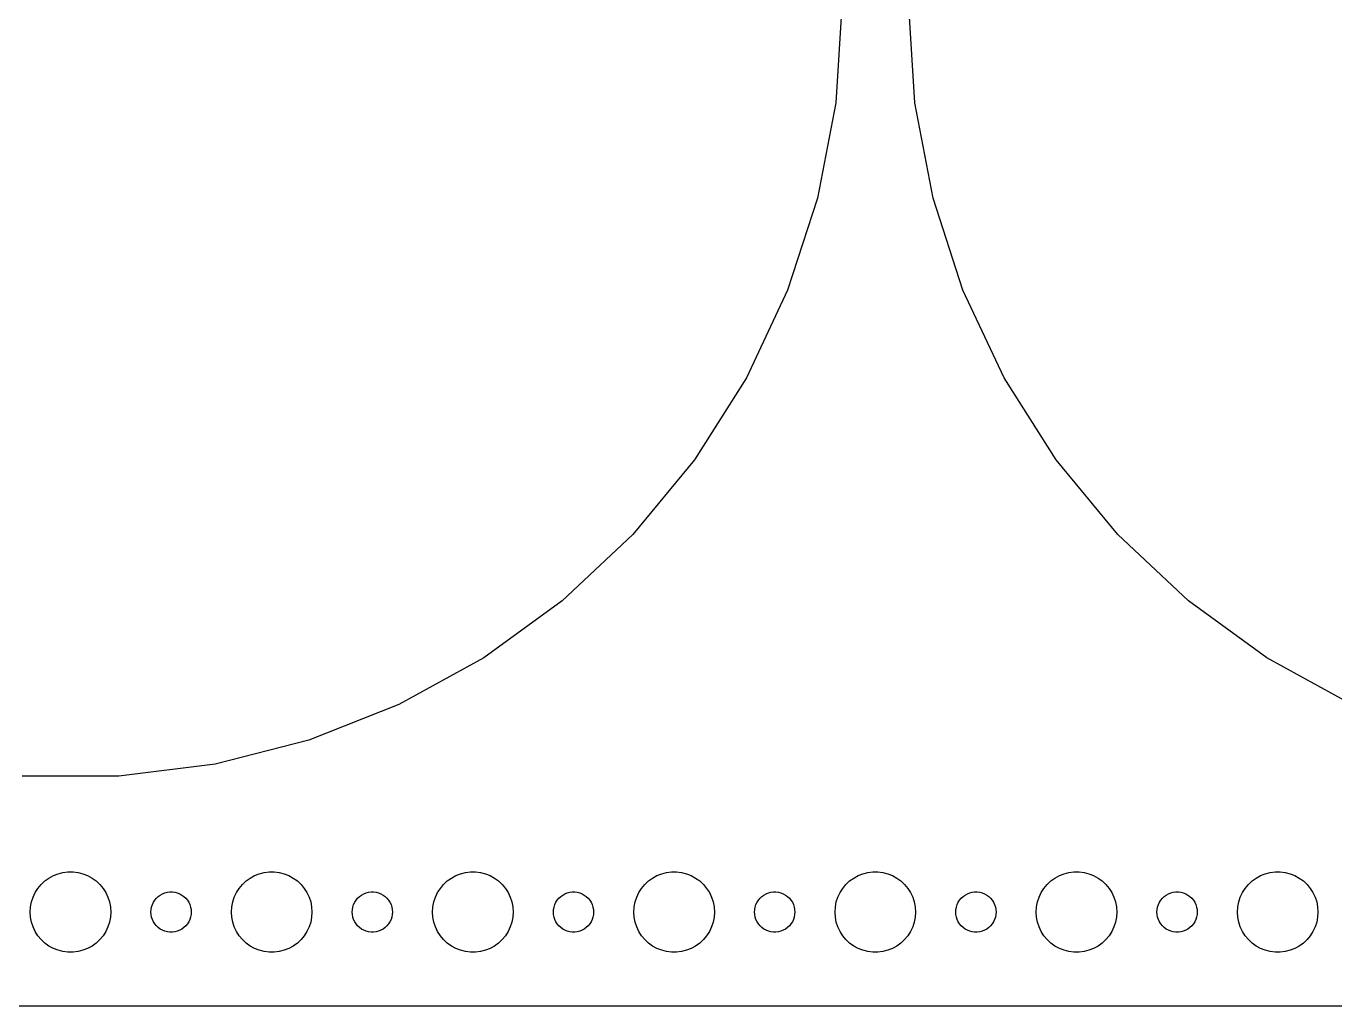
# Model space of a CAD drawing. Header units: metres. Extents: x -187 to 187, y -74 to 74.
# Drawn here: x -3.3 to 94.3, y -74.5 to -1.5 of the extents above; entities that cross this region are included whole.
import ezdxf

# ---------------------------------------------------------------- set-up
doc = ezdxf.new("R2010")
doc.units = ezdxf.units.M

msp = doc.modelspace()

# ---------------------------------------------------------------- linework, layer by layer
for p, q in [((57.5, 0), (57.0466, -7.20665)), ((62.9534, -7.20665), (62.5, 0)), ((57.0466, -7.20665), (55.6935, -14.2997)), ((64.3065, -14.2997), (62.9534, -7.20665)), ((55.6935, -14.2997), (53.4621, -21.1672)), ((66.5378, -21.1672), (64.3065, -14.2997)), ((53.4621, -21.1672), (50.3876, -27.7008)), ((69.6124, -27.7008), (66.5378, -21.1672)), ((50.3876, -27.7008), (46.5185, -33.7977)), ((73.4815, -33.7977), (69.6124, -27.7008)), ((46.5185, -33.7977), (41.9157, -39.3615)), ((78.0843, -39.3615), (73.4815, -33.7977)), ((41.9157, -39.3615), (36.6519, -44.3045)), ((83.3481, -44.3045), (78.0843, -39.3615)), ((36.6519, -44.3045), (30.81, -48.5488)), ((89.19, -48.5488), (83.3481, -44.3045)), ((30.81, -48.5488), (24.4823, -52.0276)), ((95.5177, -52.0276), (89.19, -48.5488)), ((24.4823, -52.0276), (17.7685, -54.6857)), ((17.7685, -54.6857), (10.7744, -56.4815)), ((10.7744, -56.4815), (3.61044, -57.3865)), ((3.61044, -57.3865), (-3.61044, -57.3865)), ((-2.1869, -65.4464), (-1.91226, -65.1885)), ((-1.91226, -65.1885), (-1.60747, -64.967)), ((-1.60747, -64.967), (-1.27733, -64.7855)), ((-1.27733, -64.7855), (-0.92705, -64.6468)), ((-0.92705, -64.6468), (-0.56213, -64.5531)), ((-0.56213, -64.5531), (-0.18837, -64.5059)), ((-0.18837, -64.5059), (0.18837, -64.5059)), ((0.18837, -64.5059), (0.56213, -64.5531)), ((0.56213, -64.5531), (0.92705, -64.6468)), ((0.92705, -64.6468), (1.27733, -64.7855)), ((1.27733, -64.7855), (1.60747, -64.967)), ((1.60747, -64.967), (1.91226, -65.1885)), ((1.91226, -65.1885), (2.1869, -65.4464)), ((12.8131, -65.4464), (13.0877, -65.1885)), ((13.0877, -65.1885), (13.3925, -64.967)), ((13.3925, -64.967), (13.7227, -64.7855)), ((13.7227, -64.7855), (14.0729, -64.6468)), ((14.0729, -64.6468), (14.4379, -64.5531)), ((14.4379, -64.5531), (14.8116, -64.5059)), ((14.8116, -64.5059), (15.1884, -64.5059)), ((15.1884, -64.5059), (15.5621, -64.5531)), ((15.5621, -64.5531), (15.927, -64.6468)), ((15.927, -64.6468), (16.2773, -64.7855)), ((16.2773, -64.7855), (16.6075, -64.967)), ((16.6075, -64.967), (16.9123, -65.1885)), ((16.9123, -65.1885), (17.1869, -65.4464)), ((27.8131, -65.4464), (28.0877, -65.1885)), ((28.0877, -65.1885), (28.3925, -64.967)), ((28.3925, -64.967), (28.7227, -64.7855)), ((28.7227, -64.7855), (29.0729, -64.6468)), ((29.0729, -64.6468), (29.4379, -64.5531)), ((29.4379, -64.5531), (29.8116, -64.5059)), ((29.8116, -64.5059), (30.1884, -64.5059)), ((30.1884, -64.5059), (30.5621, -64.5531)), ((30.5621, -64.5531), (30.927, -64.6468)), ((30.927, -64.6468), (31.2773, -64.7855)), ((31.2773, -64.7855), (31.6075, -64.967)), ((31.6075, -64.967), (31.9123, -65.1885)), ((31.9123, -65.1885), (32.1869, -65.4464)), ((42.8131, -65.4464), (43.0877, -65.1885)), ((43.0877, -65.1885), (43.3925, -64.967)), ((43.3925, -64.967), (43.7227, -64.7855)), ((43.7227, -64.7855), (44.0729, -64.6468)), ((44.0729, -64.6468), (44.4379, -64.5531)), ((44.4379, -64.5531), (44.8116, -64.5059)), ((44.8116, -64.5059), (45.1884, -64.5059)), ((45.1884, -64.5059), (45.5621, -64.5531)), ((45.5621, -64.5531), (45.927, -64.6468)), ((45.927, -64.6468), (46.2773, -64.7855)), ((46.2773, -64.7855), (46.6075, -64.967)), ((46.6075, -64.967), (46.9123, -65.1885)), ((46.9123, -65.1885), (47.1869, -65.4464)), ((57.8131, -65.4464), (58.0877, -65.1885)), ((58.0877, -65.1885), (58.3925, -64.967)), ((58.3925, -64.967), (58.7227, -64.7855)), ((58.7227, -64.7855), (59.0729, -64.6468)), ((59.0729, -64.6468), (59.4379, -64.5531)), ((59.4379, -64.5531), (59.8116, -64.5059)), ((59.8116, -64.5059), (60.1884, -64.5059)), ((60.1884, -64.5059), (60.5621, -64.5531)), ((60.5621, -64.5531), (60.927, -64.6468)), ((60.927, -64.6468), (61.2773, -64.7855)), ((61.2773, -64.7855), (61.6075, -64.967)), ((61.6075, -64.967), (61.9123, -65.1885)), ((61.9123, -65.1885), (62.1869, -65.4464)), ((72.8131, -65.4464), (73.0877, -65.1885)), ((73.0877, -65.1885), (73.3925, -64.967)), ((73.3925, -64.967), (73.7227, -64.7855)), ((73.7227, -64.7855), (74.073, -64.6468)), ((74.073, -64.6468), (74.4379, -64.5531)), ((74.4379, -64.5531), (74.8116, -64.5059)), ((74.8116, -64.5059), (75.1884, -64.5059)), ((75.1884, -64.5059), (75.5621, -64.5531)), ((75.5621, -64.5531), (75.927, -64.6468)), ((75.927, -64.6468), (76.2773, -64.7855)), ((76.2773, -64.7855), (76.6075, -64.967)), ((76.6075, -64.967), (76.9123, -65.1885)), ((76.9123, -65.1885), (77.1869, -65.4464)), ((87.8131, -65.4464), (88.0877, -65.1885)), ((88.0877, -65.1885), (88.3925, -64.967)), ((88.3925, -64.967), (88.7227, -64.7855)), ((88.7227, -64.7855), (89.073, -64.6468)), ((89.073, -64.6468), (89.4379, -64.5531)), ((89.4379, -64.5531), (89.8116, -64.5059)), ((89.8116, -64.5059), (90.1884, -64.5059)), ((90.1884, -64.5059), (90.5621, -64.5531)), ((90.5621, -64.5531), (90.927, -64.6468)), ((90.927, -64.6468), (91.2773, -64.7855)), ((91.2773, -64.7855), (91.6075, -64.967)), ((91.6075, -64.967), (91.9123, -65.1885)), ((91.9123, -65.1885), (92.1869, -65.4464)), ((-2.78932, -66.3956), (-2.62891, -66.0547)), ((-2.62891, -66.0547), (-2.42705, -65.7366)), ((-2.42705, -65.7366), (-2.1869, -65.4464)), ((2.1869, -65.4464), (2.42705, -65.7366)), ((2.42705, -65.7366), (2.62891, -66.0547)), ((2.62891, -66.0547), (2.78932, -66.3956)), ((6.54385, -66.3442), (6.69626, -66.2335)), ((6.69626, -66.2335), (6.86133, -66.1428)), ((6.86133, -66.1428), (7.03647, -66.0734)), ((7.03647, -66.0734), (7.21892, -66.0266)), ((7.21892, -66.0266), (7.40581, -66.003)), ((7.40581, -66.003), (7.59418, -66.003)), ((7.59418, -66.003), (7.78107, -66.0266)), ((7.78107, -66.0266), (7.96352, -66.0734)), ((7.96352, -66.0734), (8.13866, -66.1428)), ((8.13866, -66.1428), (8.30373, -66.2335)), ((8.30373, -66.2335), (8.45613, -66.3442)), ((12.2107, -66.3956), (12.3711, -66.0547)), ((12.3711, -66.0547), (12.5729, -65.7366)), ((12.5729, -65.7366), (12.8131, -65.4464)), ((17.1869, -65.4464), (17.427, -65.7366)), ((17.427, -65.7366), (17.6289, -66.0547)), ((17.6289, -66.0547), (17.7893, -66.3956)), ((21.5439, -66.3442), (21.6963, -66.2335)), ((21.6963, -66.2335), (21.8613, -66.1428)), ((21.8613, -66.1428), (22.0365, -66.0734)), ((22.0365, -66.0734), (22.2189, -66.0266)), ((22.2189, -66.0266), (22.4058, -66.003)), ((22.4058, -66.003), (22.5942, -66.003)), ((22.5942, -66.003), (22.7811, -66.0266)), ((22.7811, -66.0266), (22.9635, -66.0734)), ((22.9635, -66.0734), (23.1387, -66.1428)), ((23.1387, -66.1428), (23.3037, -66.2335)), ((23.3037, -66.2335), (23.4561, -66.3442)), ((27.2107, -66.3956), (27.3711, -66.0547)), ((27.3711, -66.0547), (27.5729, -65.7366)), ((27.5729, -65.7366), (27.8131, -65.4464)), ((32.1869, -65.4464), (32.427, -65.7366)), ((32.427, -65.7366), (32.6289, -66.0547)), ((32.6289, -66.0547), (32.7893, -66.3956)), ((36.5439, -66.3442), (36.6963, -66.2335)), ((36.6963, -66.2335), (36.8613, -66.1428)), ((36.8613, -66.1428), (37.0365, -66.0734)), ((37.0365, -66.0734), (37.2189, -66.0266)), ((37.2189, -66.0266), (37.4058, -66.003)), ((37.4058, -66.003), (37.5942, -66.003)), ((37.5942, -66.003), (37.7811, -66.0266)), ((37.7811, -66.0266), (37.9635, -66.0734)), ((37.9635, -66.0734), (38.1387, -66.1428)), ((38.1387, -66.1428), (38.3037, -66.2335)), ((38.3037, -66.2335), (38.4561, -66.3442)), ((42.2107, -66.3956), (42.3711, -66.0547)), ((42.3711, -66.0547), (42.5729, -65.7366)), ((42.5729, -65.7366), (42.8131, -65.4464)), ((47.1869, -65.4464), (47.427, -65.7366)), ((47.427, -65.7366), (47.6289, -66.0547)), ((47.6289, -66.0547), (47.7893, -66.3956)), ((51.5439, -66.3442), (51.6963, -66.2335)), ((51.6963, -66.2335), (51.8613, -66.1428)), ((51.8613, -66.1428), (52.0365, -66.0734)), ((52.0365, -66.0734), (52.2189, -66.0266)), ((52.2189, -66.0266), (52.4058, -66.003)), ((52.4058, -66.003), (52.5942, -66.003)), ((52.5942, -66.003), (52.7811, -66.0266)), ((52.7811, -66.0266), (52.9635, -66.0734)), ((52.9635, -66.0734), (53.1387, -66.1428)), ((53.1387, -66.1428), (53.3037, -66.2335)), ((53.3037, -66.2335), (53.4561, -66.3442)), ((57.2107, -66.3956), (57.3711, -66.0547)), ((57.3711, -66.0547), (57.5729, -65.7366)), ((57.5729, -65.7366), (57.8131, -65.4464)), ((62.1869, -65.4464), (62.427, -65.7366)), ((62.427, -65.7366), (62.6289, -66.0547)), ((62.6289, -66.0547), (62.7893, -66.3956)), ((66.5439, -66.3442), (66.6963, -66.2335)), ((66.6963, -66.2335), (66.8613, -66.1428)), ((66.8613, -66.1428), (67.0365, -66.0734)), ((67.0365, -66.0734), (67.2189, -66.0266)), ((67.2189, -66.0266), (67.4058, -66.003)), ((67.4058, -66.003), (67.5942, -66.003)), ((67.5942, -66.003), (67.7811, -66.0266)), ((67.7811, -66.0266), (67.9635, -66.0734)), ((67.9635, -66.0734), (68.1387, -66.1428)), ((68.1387, -66.1428), (68.3037, -66.2335)), ((68.3037, -66.2335), (68.4561, -66.3442)), ((72.2107, -66.3956), (72.3711, -66.0547)), ((72.3711, -66.0547), (72.573, -65.7366)), ((72.573, -65.7366), (72.8131, -65.4464)), ((77.1869, -65.4464), (77.427, -65.7366)), ((77.427, -65.7366), (77.6289, -66.0547)), ((77.6289, -66.0547), (77.7893, -66.3956)), ((81.5439, -66.3442), (81.6963, -66.2335)), ((81.6963, -66.2335), (81.8613, -66.1428)), ((81.8613, -66.1428), (82.0365, -66.0734)), ((82.0365, -66.0734), (82.2189, -66.0266)), ((82.2189, -66.0266), (82.4058, -66.003)), ((82.4058, -66.003), (82.5942, -66.003)), ((82.5942, -66.003), (82.7811, -66.0266)), ((82.7811, -66.0266), (82.9635, -66.0734)), ((82.9635, -66.0734), (83.1387, -66.1428)), ((83.1387, -66.1428), (83.3037, -66.2335)), ((83.3037, -66.2335), (83.4561, -66.3442)), ((87.2107, -66.3956), (87.3711, -66.0547)), ((87.3711, -66.0547), (87.573, -65.7366)), ((87.573, -65.7366), (87.8131, -65.4464)), ((92.1869, -65.4464), (92.427, -65.7366)), ((92.427, -65.7366), (92.6289, -66.0547)), ((92.6289, -66.0547), (92.7893, -66.3956)), ((-3, -67.5), (-2.97633, -67.124)), ((-2.97633, -67.124), (-2.90575, -66.7539)), ((-2.90575, -66.7539), (-2.78932, -66.3956)), ((2.78932, -66.3956), (2.90575, -66.7539)), ((2.90575, -66.7539), (2.97633, -67.124)), ((2.97633, -67.124), (3, -67.5)), ((6, -67.5), (6.01183, -67.312)), ((6.01183, -67.312), (6.04712, -67.127)), ((6.04712, -67.127), (6.10533, -66.9478)), ((6.10533, -66.9478), (6.18553, -66.7774)), ((6.18553, -66.7774), (6.28647, -66.6183)), ((6.28647, -66.6183), (6.40654, -66.4732)), ((6.40654, -66.4732), (6.54385, -66.3442)), ((8.45613, -66.3442), (8.59344, -66.4732)), ((8.59344, -66.4732), (8.71352, -66.6183)), ((8.71352, -66.6183), (8.81445, -66.7774)), ((8.81445, -66.7774), (8.89465, -66.9478)), ((8.89465, -66.9478), (8.95287, -67.127)), ((8.95287, -67.127), (8.98816, -67.312)), ((8.98816, -67.312), (9, -67.5)), ((12, -67.5), (12.0237, -67.124)), ((12.0237, -67.124), (12.0942, -66.7539)), ((12.0942, -66.7539), (12.2107, -66.3956)), ((17.7893, -66.3956), (17.9057, -66.7539)), ((17.9057, -66.7539), (17.9763, -67.124)), ((17.9763, -67.124), (18, -67.5)), ((21, -67.5), (21.0118, -67.312)), ((21.0118, -67.312), (21.0471, -67.127)), ((21.0471, -67.127), (21.1053, -66.9478)), ((21.1053, -66.9478), (21.1855, -66.7774)), ((21.1855, -66.7774), (21.2865, -66.6183)), ((21.2865, -66.6183), (21.4065, -66.4732)), ((21.4065, -66.4732), (21.5439, -66.3442)), ((23.4561, -66.3442), (23.5934, -66.4732)), ((23.5934, -66.4732), (23.7135, -66.6183)), ((23.7135, -66.6183), (23.8145, -66.7774)), ((23.8145, -66.7774), (23.8947, -66.9478)), ((23.8947, -66.9478), (23.9529, -67.127)), ((23.9529, -67.127), (23.9882, -67.312)), ((23.9882, -67.312), (24, -67.5)), ((27, -67.5), (27.0237, -67.124)), ((27.0237, -67.124), (27.0942, -66.7539)), ((27.0942, -66.7539), (27.2107, -66.3956)), ((32.7893, -66.3956), (32.9057, -66.7539)), ((32.9057, -66.7539), (32.9763, -67.124)), ((32.9763, -67.124), (33, -67.5)), ((36, -67.5), (36.0118, -67.312)), ((36.0118, -67.312), (36.0471, -67.127)), ((36.0471, -67.127), (36.1053, -66.9478)), ((36.1053, -66.9478), (36.1855, -66.7774)), ((36.1855, -66.7774), (36.2865, -66.6183)), ((36.2865, -66.6183), (36.4065, -66.4732)), ((36.4065, -66.4732), (36.5439, -66.3442)), ((38.4561, -66.3442), (38.5934, -66.4732)), ((38.5934, -66.4732), (38.7135, -66.6183)), ((38.7135, -66.6183), (38.8145, -66.7774)), ((38.8145, -66.7774), (38.8947, -66.9478)), ((38.8947, -66.9478), (38.9529, -67.127)), ((38.9529, -67.127), (38.9882, -67.312)), ((38.9882, -67.312), (39, -67.5)), ((42, -67.5), (42.0237, -67.124)), ((42.0237, -67.124), (42.0942, -66.7539)), ((42.0942, -66.7539), (42.2107, -66.3956)), ((47.7893, -66.3956), (47.9057, -66.7539)), ((47.9057, -66.7539), (47.9763, -67.124)), ((47.9763, -67.124), (48, -67.5)), ((51, -67.5), (51.0118, -67.312)), ((51.0118, -67.312), (51.0471, -67.127)), ((51.0471, -67.127), (51.1053, -66.9478)), ((51.1053, -66.9478), (51.1855, -66.7774)), ((51.1855, -66.7774), (51.2865, -66.6183)), ((51.2865, -66.6183), (51.4065, -66.4732)), ((51.4065, -66.4732), (51.5439, -66.3442)), ((53.4561, -66.3442), (53.5934, -66.4732)), ((53.5934, -66.4732), (53.7135, -66.6183)), ((53.7135, -66.6183), (53.8145, -66.7774)), ((53.8145, -66.7774), (53.8947, -66.9478)), ((53.8947, -66.9478), (53.9529, -67.127)), ((53.9529, -67.127), (53.9882, -67.312)), ((53.9882, -67.312), (54, -67.5)), ((57, -67.5), (57.0237, -67.124)), ((57.0237, -67.124), (57.0942, -66.7539)), ((57.0942, -66.7539), (57.2107, -66.3956)), ((62.7893, -66.3956), (62.9057, -66.7539)), ((62.9057, -66.7539), (62.9763, -67.124)), ((62.9763, -67.124), (63, -67.5)), ((66, -67.5), (66.0118, -67.312)), ((66.0118, -67.312), (66.0471, -67.127)), ((66.0471, -67.127), (66.1053, -66.9478)), ((66.1053, -66.9478), (66.1855, -66.7774)), ((66.1855, -66.7774), (66.2865, -66.6183)), ((66.2865, -66.6183), (66.4065, -66.4732)), ((66.4065, -66.4732), (66.5439, -66.3442)), ((68.4561, -66.3442), (68.5934, -66.4732)), ((68.5934, -66.4732), (68.7135, -66.6183)), ((68.7135, -66.6183), (68.8145, -66.7774)), ((68.8145, -66.7774), (68.8947, -66.9478)), ((68.8947, -66.9478), (68.9529, -67.127)), ((68.9529, -67.127), (68.9882, -67.312)), ((68.9882, -67.312), (69, -67.5)), ((72, -67.5), (72.0237, -67.124)), ((72.0237, -67.124), (72.0943, -66.7539)), ((72.0943, -66.7539), (72.2107, -66.3956)), ((77.7893, -66.3956), (77.9057, -66.7539)), ((77.9057, -66.7539), (77.9763, -67.124)), ((77.9763, -67.124), (78, -67.5)), ((81, -67.5), (81.0118, -67.312)), ((81.0118, -67.312), (81.0471, -67.127)), ((81.0471, -67.127), (81.1053, -66.9478)), ((81.1053, -66.9478), (81.1855, -66.7774)), ((81.1855, -66.7774), (81.2865, -66.6183)), ((81.2865, -66.6183), (81.4065, -66.4732)), ((81.4065, -66.4732), (81.5439, -66.3442)), ((83.4561, -66.3442), (83.5934, -66.4732)), ((83.5934, -66.4732), (83.7135, -66.6183)), ((83.7135, -66.6183), (83.8145, -66.7774)), ((83.8145, -66.7774), (83.8947, -66.9478)), ((83.8947, -66.9478), (83.9529, -67.127)), ((83.9529, -67.127), (83.9882, -67.312)), ((83.9882, -67.312), (84, -67.5)), ((87, -67.5), (87.0237, -67.124)), ((87.0237, -67.124), (87.0943, -66.7539)), ((87.0943, -66.7539), (87.2107, -66.3956)), ((92.7893, -66.3956), (92.9057, -66.7539)), ((92.9057, -66.7539), (92.9763, -67.124)), ((92.9763, -67.124), (93, -67.5)), ((-2.97633, -67.876), (-3, -67.5)), ((-2.90575, -68.2461), (-2.97633, -67.876)), ((-2.78932, -68.6044), (-2.90575, -68.2461)), ((2.90575, -68.2461), (2.78932, -68.6044)), ((2.97633, -67.876), (2.90575, -68.2461)), ((3, -67.5), (2.97633, -67.876)), ((6.01183, -67.688), (6, -67.5)), ((6.04712, -67.873), (6.01183, -67.688)), ((6.10533, -68.0522), (6.04712, -67.873)), ((6.18553, -68.2226), (6.10533, -68.0522)), ((6.28647, -68.3817), (6.18553, -68.2226)), ((8.81445, -68.2226), (8.71352, -68.3817)), ((8.89465, -68.0522), (8.81445, -68.2226)), ((8.95287, -67.873), (8.89465, -68.0522)), ((8.98816, -67.688), (8.95287, -67.873)), ((9, -67.5), (8.98816, -67.688)), ((12.0237, -67.876), (12, -67.5)), ((12.0942, -68.2461), (12.0237, -67.876)), ((12.2107, -68.6044), (12.0942, -68.2461)), ((17.9057, -68.2461), (17.7893, -68.6044)), ((17.9763, -67.876), (17.9057, -68.2461)), ((18, -67.5), (17.9763, -67.876)), ((21.0118, -67.688), (21, -67.5)), ((21.0471, -67.873), (21.0118, -67.688)), ((21.1053, -68.0522), (21.0471, -67.873)), ((21.1855, -68.2226), (21.1053, -68.0522)), ((21.2865, -68.3817), (21.1855, -68.2226)), ((23.8145, -68.2226), (23.7135, -68.3817)), ((23.8947, -68.0522), (23.8145, -68.2226)), ((23.9529, -67.873), (23.8947, -68.0522)), ((23.9882, -67.688), (23.9529, -67.873)), ((24, -67.5), (23.9882, -67.688)), ((27.0237, -67.876), (27, -67.5)), ((27.0942, -68.2461), (27.0237, -67.876)), ((27.2107, -68.6044), (27.0942, -68.2461)), ((32.9057, -68.2461), (32.7893, -68.6044)), ((32.9763, -67.876), (32.9057, -68.2461)), ((33, -67.5), (32.9763, -67.876)), ((36.0118, -67.688), (36, -67.5)), ((36.0471, -67.873), (36.0118, -67.688)), ((36.1053, -68.0522), (36.0471, -67.873)), ((36.1855, -68.2226), (36.1053, -68.0522)), ((36.2865, -68.3817), (36.1855, -68.2226)), ((38.8145, -68.2226), (38.7135, -68.3817)), ((38.8947, -68.0522), (38.8145, -68.2226)), ((38.9529, -67.873), (38.8947, -68.0522)), ((38.9882, -67.688), (38.9529, -67.873)), ((39, -67.5), (38.9882, -67.688)), ((42.0237, -67.876), (42, -67.5)), ((42.0942, -68.2461), (42.0237, -67.876)), ((42.2107, -68.6044), (42.0942, -68.2461)), ((47.9057, -68.2461), (47.7893, -68.6044)), ((47.9763, -67.876), (47.9057, -68.2461)), ((48, -67.5), (47.9763, -67.876)), ((51.0118, -67.688), (51, -67.5)), ((51.0471, -67.873), (51.0118, -67.688)), ((51.1053, -68.0522), (51.0471, -67.873)), ((51.1855, -68.2226), (51.1053, -68.0522)), ((51.2865, -68.3817), (51.1855, -68.2226)), ((53.8145, -68.2226), (53.7135, -68.3817)), ((53.8947, -68.0522), (53.8145, -68.2226)), ((53.9529, -67.873), (53.8947, -68.0522)), ((53.9882, -67.688), (53.9529, -67.873)), ((54, -67.5), (53.9882, -67.688)), ((57.0237, -67.876), (57, -67.5)), ((57.0942, -68.2461), (57.0237, -67.876)), ((57.2107, -68.6044), (57.0942, -68.2461)), ((62.9057, -68.2461), (62.7893, -68.6044)), ((62.9763, -67.876), (62.9057, -68.2461)), ((63, -67.5), (62.9763, -67.876)), ((66.0118, -67.688), (66, -67.5)), ((66.0471, -67.873), (66.0118, -67.688)), ((66.1053, -68.0522), (66.0471, -67.873)), ((66.1855, -68.2226), (66.1053, -68.0522)), ((66.2865, -68.3817), (66.1855, -68.2226)), ((68.8145, -68.2226), (68.7135, -68.3817)), ((68.8947, -68.0522), (68.8145, -68.2226)), ((68.9529, -67.873), (68.8947, -68.0522)), ((68.9882, -67.688), (68.9529, -67.873)), ((69, -67.5), (68.9882, -67.688)), ((72.0237, -67.876), (72, -67.5)), ((72.0943, -68.2461), (72.0237, -67.876)), ((72.2107, -68.6044), (72.0943, -68.2461)), ((77.9057, -68.2461), (77.7893, -68.6044)), ((77.9763, -67.876), (77.9057, -68.2461)), ((78, -67.5), (77.9763, -67.876)), ((81.0118, -67.688), (81, -67.5)), ((81.0471, -67.873), (81.0118, -67.688)), ((81.1053, -68.0522), (81.0471, -67.873)), ((81.1855, -68.2226), (81.1053, -68.0522)), ((81.2865, -68.3817), (81.1855, -68.2226)), ((83.8145, -68.2226), (83.7135, -68.3817)), ((83.8947, -68.0522), (83.8145, -68.2226)), ((83.9529, -67.873), (83.8947, -68.0522)), ((83.9882, -67.688), (83.9529, -67.873)), ((84, -67.5), (83.9882, -67.688)), ((87.0237, -67.876), (87, -67.5)), ((87.0943, -68.2461), (87.0237, -67.876)), ((87.2107, -68.6044), (87.0943, -68.2461)), ((92.9057, -68.2461), (92.7893, -68.6044)), ((92.9763, -67.876), (92.9057, -68.2461)), ((93, -67.5), (92.9763, -67.876)), ((-2.62891, -68.9453), (-2.78932, -68.6044)), ((-2.42705, -69.2634), (-2.62891, -68.9453)), ((-2.1869, -69.5536), (-2.42705, -69.2634)), ((2.42705, -69.2634), (2.1869, -69.5536)), ((2.62891, -68.9453), (2.42705, -69.2634)), ((2.78932, -68.6044), (2.62891, -68.9453)), ((6.40654, -68.5268), (6.28647, -68.3817)), ((6.54385, -68.6558), (6.40654, -68.5268)), ((6.69626, -68.7665), (6.54385, -68.6558)), ((6.86133, -68.8572), (6.69626, -68.7665)), ((7.03647, -68.9266), (6.86133, -68.8572)), ((7.21892, -68.9734), (7.03647, -68.9266)), ((7.40581, -68.997), (7.21892, -68.9734)), ((7.59418, -68.997), (7.40581, -68.997)), ((7.78107, -68.9734), (7.59418, -68.997)), ((7.96352, -68.9266), (7.78107, -68.9734)), ((8.13866, -68.8572), (7.96352, -68.9266)), ((8.30373, -68.7665), (8.13866, -68.8572)), ((8.45613, -68.6558), (8.30373, -68.7665)), ((8.59344, -68.5268), (8.45613, -68.6558)), ((8.71352, -68.3817), (8.59344, -68.5268)), ((12.3711, -68.9453), (12.2107, -68.6044)), ((12.5729, -69.2634), (12.3711, -68.9453)), ((12.8131, -69.5536), (12.5729, -69.2634)), ((17.427, -69.2634), (17.1869, -69.5536)), ((17.6289, -68.9453), (17.427, -69.2634)), ((17.7893, -68.6044), (17.6289, -68.9453)), ((21.4065, -68.5268), (21.2865, -68.3817)), ((21.5439, -68.6558), (21.4065, -68.5268)), ((21.6963, -68.7665), (21.5439, -68.6558)), ((21.8613, -68.8572), (21.6963, -68.7665)), ((22.0365, -68.9266), (21.8613, -68.8572)), ((22.2189, -68.9734), (22.0365, -68.9266)), ((22.4058, -68.997), (22.2189, -68.9734)), ((22.5942, -68.997), (22.4058, -68.997)), ((22.7811, -68.9734), (22.5942, -68.997)), ((22.9635, -68.9266), (22.7811, -68.9734)), ((23.1387, -68.8572), (22.9635, -68.9266)), ((23.3037, -68.7665), (23.1387, -68.8572)), ((23.4561, -68.6558), (23.3037, -68.7665)), ((23.5934, -68.5268), (23.4561, -68.6558)), ((23.7135, -68.3817), (23.5934, -68.5268)), ((27.3711, -68.9453), (27.2107, -68.6044)), ((27.5729, -69.2634), (27.3711, -68.9453)), ((27.8131, -69.5536), (27.5729, -69.2634)), ((32.427, -69.2634), (32.1869, -69.5536)), ((32.6289, -68.9453), (32.427, -69.2634)), ((32.7893, -68.6044), (32.6289, -68.9453)), ((36.4065, -68.5268), (36.2865, -68.3817)), ((36.5439, -68.6558), (36.4065, -68.5268)), ((36.6963, -68.7665), (36.5439, -68.6558)), ((36.8613, -68.8572), (36.6963, -68.7665)), ((37.0365, -68.9266), (36.8613, -68.8572)), ((37.2189, -68.9734), (37.0365, -68.9266)), ((37.4058, -68.997), (37.2189, -68.9734)), ((37.5942, -68.997), (37.4058, -68.997)), ((37.7811, -68.9734), (37.5942, -68.997)), ((37.9635, -68.9266), (37.7811, -68.9734)), ((38.1387, -68.8572), (37.9635, -68.9266)), ((38.3037, -68.7665), (38.1387, -68.8572)), ((38.4561, -68.6558), (38.3037, -68.7665)), ((38.5934, -68.5268), (38.4561, -68.6558)), ((38.7135, -68.3817), (38.5934, -68.5268)), ((42.3711, -68.9453), (42.2107, -68.6044)), ((42.5729, -69.2634), (42.3711, -68.9453)), ((42.8131, -69.5536), (42.5729, -69.2634)), ((47.427, -69.2634), (47.1869, -69.5536)), ((47.6289, -68.9453), (47.427, -69.2634)), ((47.7893, -68.6044), (47.6289, -68.9453)), ((51.4065, -68.5268), (51.2865, -68.3817)), ((51.5439, -68.6558), (51.4065, -68.5268)), ((51.6963, -68.7665), (51.5439, -68.6558)), ((51.8613, -68.8572), (51.6963, -68.7665)), ((52.0365, -68.9266), (51.8613, -68.8572)), ((52.2189, -68.9734), (52.0365, -68.9266)), ((52.4058, -68.997), (52.2189, -68.9734)), ((52.5942, -68.997), (52.4058, -68.997)), ((52.7811, -68.9734), (52.5942, -68.997)), ((52.9635, -68.9266), (52.7811, -68.9734)), ((53.1387, -68.8572), (52.9635, -68.9266)), ((53.3037, -68.7665), (53.1387, -68.8572)), ((53.4561, -68.6558), (53.3037, -68.7665)), ((53.5934, -68.5268), (53.4561, -68.6558)), ((53.7135, -68.3817), (53.5934, -68.5268)), ((57.3711, -68.9453), (57.2107, -68.6044)), ((57.5729, -69.2634), (57.3711, -68.9453)), ((57.8131, -69.5536), (57.5729, -69.2634)), ((62.427, -69.2634), (62.1869, -69.5536)), ((62.6289, -68.9453), (62.427, -69.2634)), ((62.7893, -68.6044), (62.6289, -68.9453)), ((66.4065, -68.5268), (66.2865, -68.3817)), ((66.5439, -68.6558), (66.4065, -68.5268)), ((66.6963, -68.7665), (66.5439, -68.6558)), ((66.8613, -68.8572), (66.6963, -68.7665)), ((67.0365, -68.9266), (66.8613, -68.8572)), ((67.2189, -68.9734), (67.0365, -68.9266)), ((67.4058, -68.997), (67.2189, -68.9734)), ((67.5942, -68.997), (67.4058, -68.997)), ((67.7811, -68.9734), (67.5942, -68.997)), ((67.9635, -68.9266), (67.7811, -68.9734)), ((68.1387, -68.8572), (67.9635, -68.9266)), ((68.3037, -68.7665), (68.1387, -68.8572)), ((68.4561, -68.6558), (68.3037, -68.7665)), ((68.5934, -68.5268), (68.4561, -68.6558)), ((68.7135, -68.3817), (68.5934, -68.5268)), ((72.3711, -68.9453), (72.2107, -68.6044)), ((72.573, -69.2634), (72.3711, -68.9453)), ((72.8131, -69.5536), (72.573, -69.2634)), ((77.427, -69.2634), (77.1869, -69.5536)), ((77.6289, -68.9453), (77.427, -69.2634)), ((77.7893, -68.6044), (77.6289, -68.9453)), ((81.4065, -68.5268), (81.2865, -68.3817)), ((81.5439, -68.6558), (81.4065, -68.5268)), ((81.6963, -68.7665), (81.5439, -68.6558)), ((81.8613, -68.8572), (81.6963, -68.7665)), ((82.0365, -68.9266), (81.8613, -68.8572)), ((82.2189, -68.9734), (82.0365, -68.9266)), ((82.4058, -68.997), (82.2189, -68.9734)), ((82.5942, -68.997), (82.4058, -68.997)), ((82.7811, -68.9734), (82.5942, -68.997)), ((82.9635, -68.9266), (82.7811, -68.9734)), ((83.1387, -68.8572), (82.9635, -68.9266)), ((83.3037, -68.7665), (83.1387, -68.8572)), ((83.4561, -68.6558), (83.3037, -68.7665)), ((83.5934, -68.5268), (83.4561, -68.6558)), ((83.7135, -68.3817), (83.5934, -68.5268)), ((87.3711, -68.9453), (87.2107, -68.6044)), ((87.573, -69.2634), (87.3711, -68.9453)), ((87.8131, -69.5536), (87.573, -69.2634)), ((92.427, -69.2634), (92.1869, -69.5536)), ((92.6289, -68.9453), (92.427, -69.2634)), ((92.7893, -68.6044), (92.6289, -68.9453)), ((-1.91226, -69.8115), (-2.1869, -69.5536)), ((-1.60747, -70.033), (-1.91226, -69.8115)), ((-1.27733, -70.2145), (-1.60747, -70.033)), ((-0.92705, -70.3532), (-1.27733, -70.2145)), ((1.27733, -70.2145), (0.92705, -70.3532)), ((1.60747, -70.033), (1.27733, -70.2145)), ((1.91226, -69.8115), (1.60747, -70.033)), ((2.1869, -69.5536), (1.91226, -69.8115)), ((13.0877, -69.8115), (12.8131, -69.5536)), ((13.3925, -70.033), (13.0877, -69.8115)), ((13.7227, -70.2145), (13.3925, -70.033)), ((14.0729, -70.3532), (13.7227, -70.2145)), ((16.2773, -70.2145), (15.927, -70.3532)), ((16.6075, -70.033), (16.2773, -70.2145)), ((16.9123, -69.8115), (16.6075, -70.033)), ((17.1869, -69.5536), (16.9123, -69.8115)), ((28.0877, -69.8115), (27.8131, -69.5536)), ((28.3925, -70.033), (28.0877, -69.8115)), ((28.7227, -70.2145), (28.3925, -70.033)), ((29.0729, -70.3532), (28.7227, -70.2145)), ((31.2773, -70.2145), (30.927, -70.3532)), ((31.6075, -70.033), (31.2773, -70.2145)), ((31.9123, -69.8115), (31.6075, -70.033)), ((32.1869, -69.5536), (31.9123, -69.8115)), ((43.0877, -69.8115), (42.8131, -69.5536)), ((43.3925, -70.033), (43.0877, -69.8115)), ((43.7227, -70.2145), (43.3925, -70.033)), ((44.0729, -70.3532), (43.7227, -70.2145)), ((46.2773, -70.2145), (45.927, -70.3532)), ((46.6075, -70.033), (46.2773, -70.2145)), ((46.9123, -69.8115), (46.6075, -70.033)), ((47.1869, -69.5536), (46.9123, -69.8115)), ((58.0877, -69.8115), (57.8131, -69.5536)), ((58.3925, -70.033), (58.0877, -69.8115)), ((58.7227, -70.2145), (58.3925, -70.033)), ((59.0729, -70.3532), (58.7227, -70.2145)), ((61.2773, -70.2145), (60.927, -70.3532)), ((61.6075, -70.033), (61.2773, -70.2145)), ((61.9123, -69.8115), (61.6075, -70.033)), ((62.1869, -69.5536), (61.9123, -69.8115)), ((73.0877, -69.8115), (72.8131, -69.5536)), ((73.3925, -70.033), (73.0877, -69.8115)), ((73.7227, -70.2145), (73.3925, -70.033)), ((74.073, -70.3532), (73.7227, -70.2145)), ((76.2773, -70.2145), (75.927, -70.3532)), ((76.6075, -70.033), (76.2773, -70.2145)), ((76.9123, -69.8115), (76.6075, -70.033)), ((77.1869, -69.5536), (76.9123, -69.8115)), ((88.0877, -69.8115), (87.8131, -69.5536)), ((88.3925, -70.033), (88.0877, -69.8115)), ((88.7227, -70.2145), (88.3925, -70.033)), ((89.073, -70.3532), (88.7227, -70.2145)), ((91.2773, -70.2145), (90.927, -70.3532)), ((91.6075, -70.033), (91.2773, -70.2145)), ((91.9123, -69.8115), (91.6075, -70.033)), ((92.1869, -69.5536), (91.9123, -69.8115)), ((-0.56213, -70.4469), (-0.92705, -70.3532)), ((-0.18837, -70.4941), (-0.56213, -70.4469)), ((0.18837, -70.4941), (-0.18837, -70.4941)), ((0.56213, -70.4469), (0.18837, -70.4941)), ((0.92705, -70.3532), (0.56213, -70.4469)), ((14.4379, -70.4469), (14.0729, -70.3532)), ((14.8116, -70.4941), (14.4379, -70.4469)), ((15.1884, -70.4941), (14.8116, -70.4941)), ((15.5621, -70.4469), (15.1884, -70.4941)), ((15.927, -70.3532), (15.5621, -70.4469)), ((29.4379, -70.4469), (29.0729, -70.3532)), ((29.8116, -70.4941), (29.4379, -70.4469)), ((30.1884, -70.4941), (29.8116, -70.4941)), ((30.5621, -70.4469), (30.1884, -70.4941)), ((30.927, -70.3532), (30.5621, -70.4469)), ((44.4379, -70.4469), (44.0729, -70.3532)), ((44.8116, -70.4941), (44.4379, -70.4469)), ((45.1884, -70.4941), (44.8116, -70.4941)), ((45.5621, -70.4469), (45.1884, -70.4941)), ((45.927, -70.3532), (45.5621, -70.4469)), ((59.4379, -70.4469), (59.0729, -70.3532)), ((59.8116, -70.4941), (59.4379, -70.4469)), ((60.1884, -70.4941), (59.8116, -70.4941)), ((60.5621, -70.4469), (60.1884, -70.4941)), ((60.927, -70.3532), (60.5621, -70.4469)), ((74.4379, -70.4469), (74.073, -70.3532)), ((74.8116, -70.4941), (74.4379, -70.4469)), ((75.1884, -70.4941), (74.8116, -70.4941)), ((75.5621, -70.4469), (75.1884, -70.4941)), ((75.927, -70.3532), (75.5621, -70.4469)), ((89.4379, -70.4469), (89.073, -70.3532)), ((89.8116, -70.4941), (89.4379, -70.4469)), ((90.1884, -70.4941), (89.8116, -70.4941)), ((90.5621, -70.4469), (90.1884, -70.4941)), ((90.927, -70.3532), (90.5621, -70.4469)), ((-182.314, -74.4901), (182.314, -74.4901))]:
    msp.add_line(p, q)

doc.saveas('drawing.dxf')
